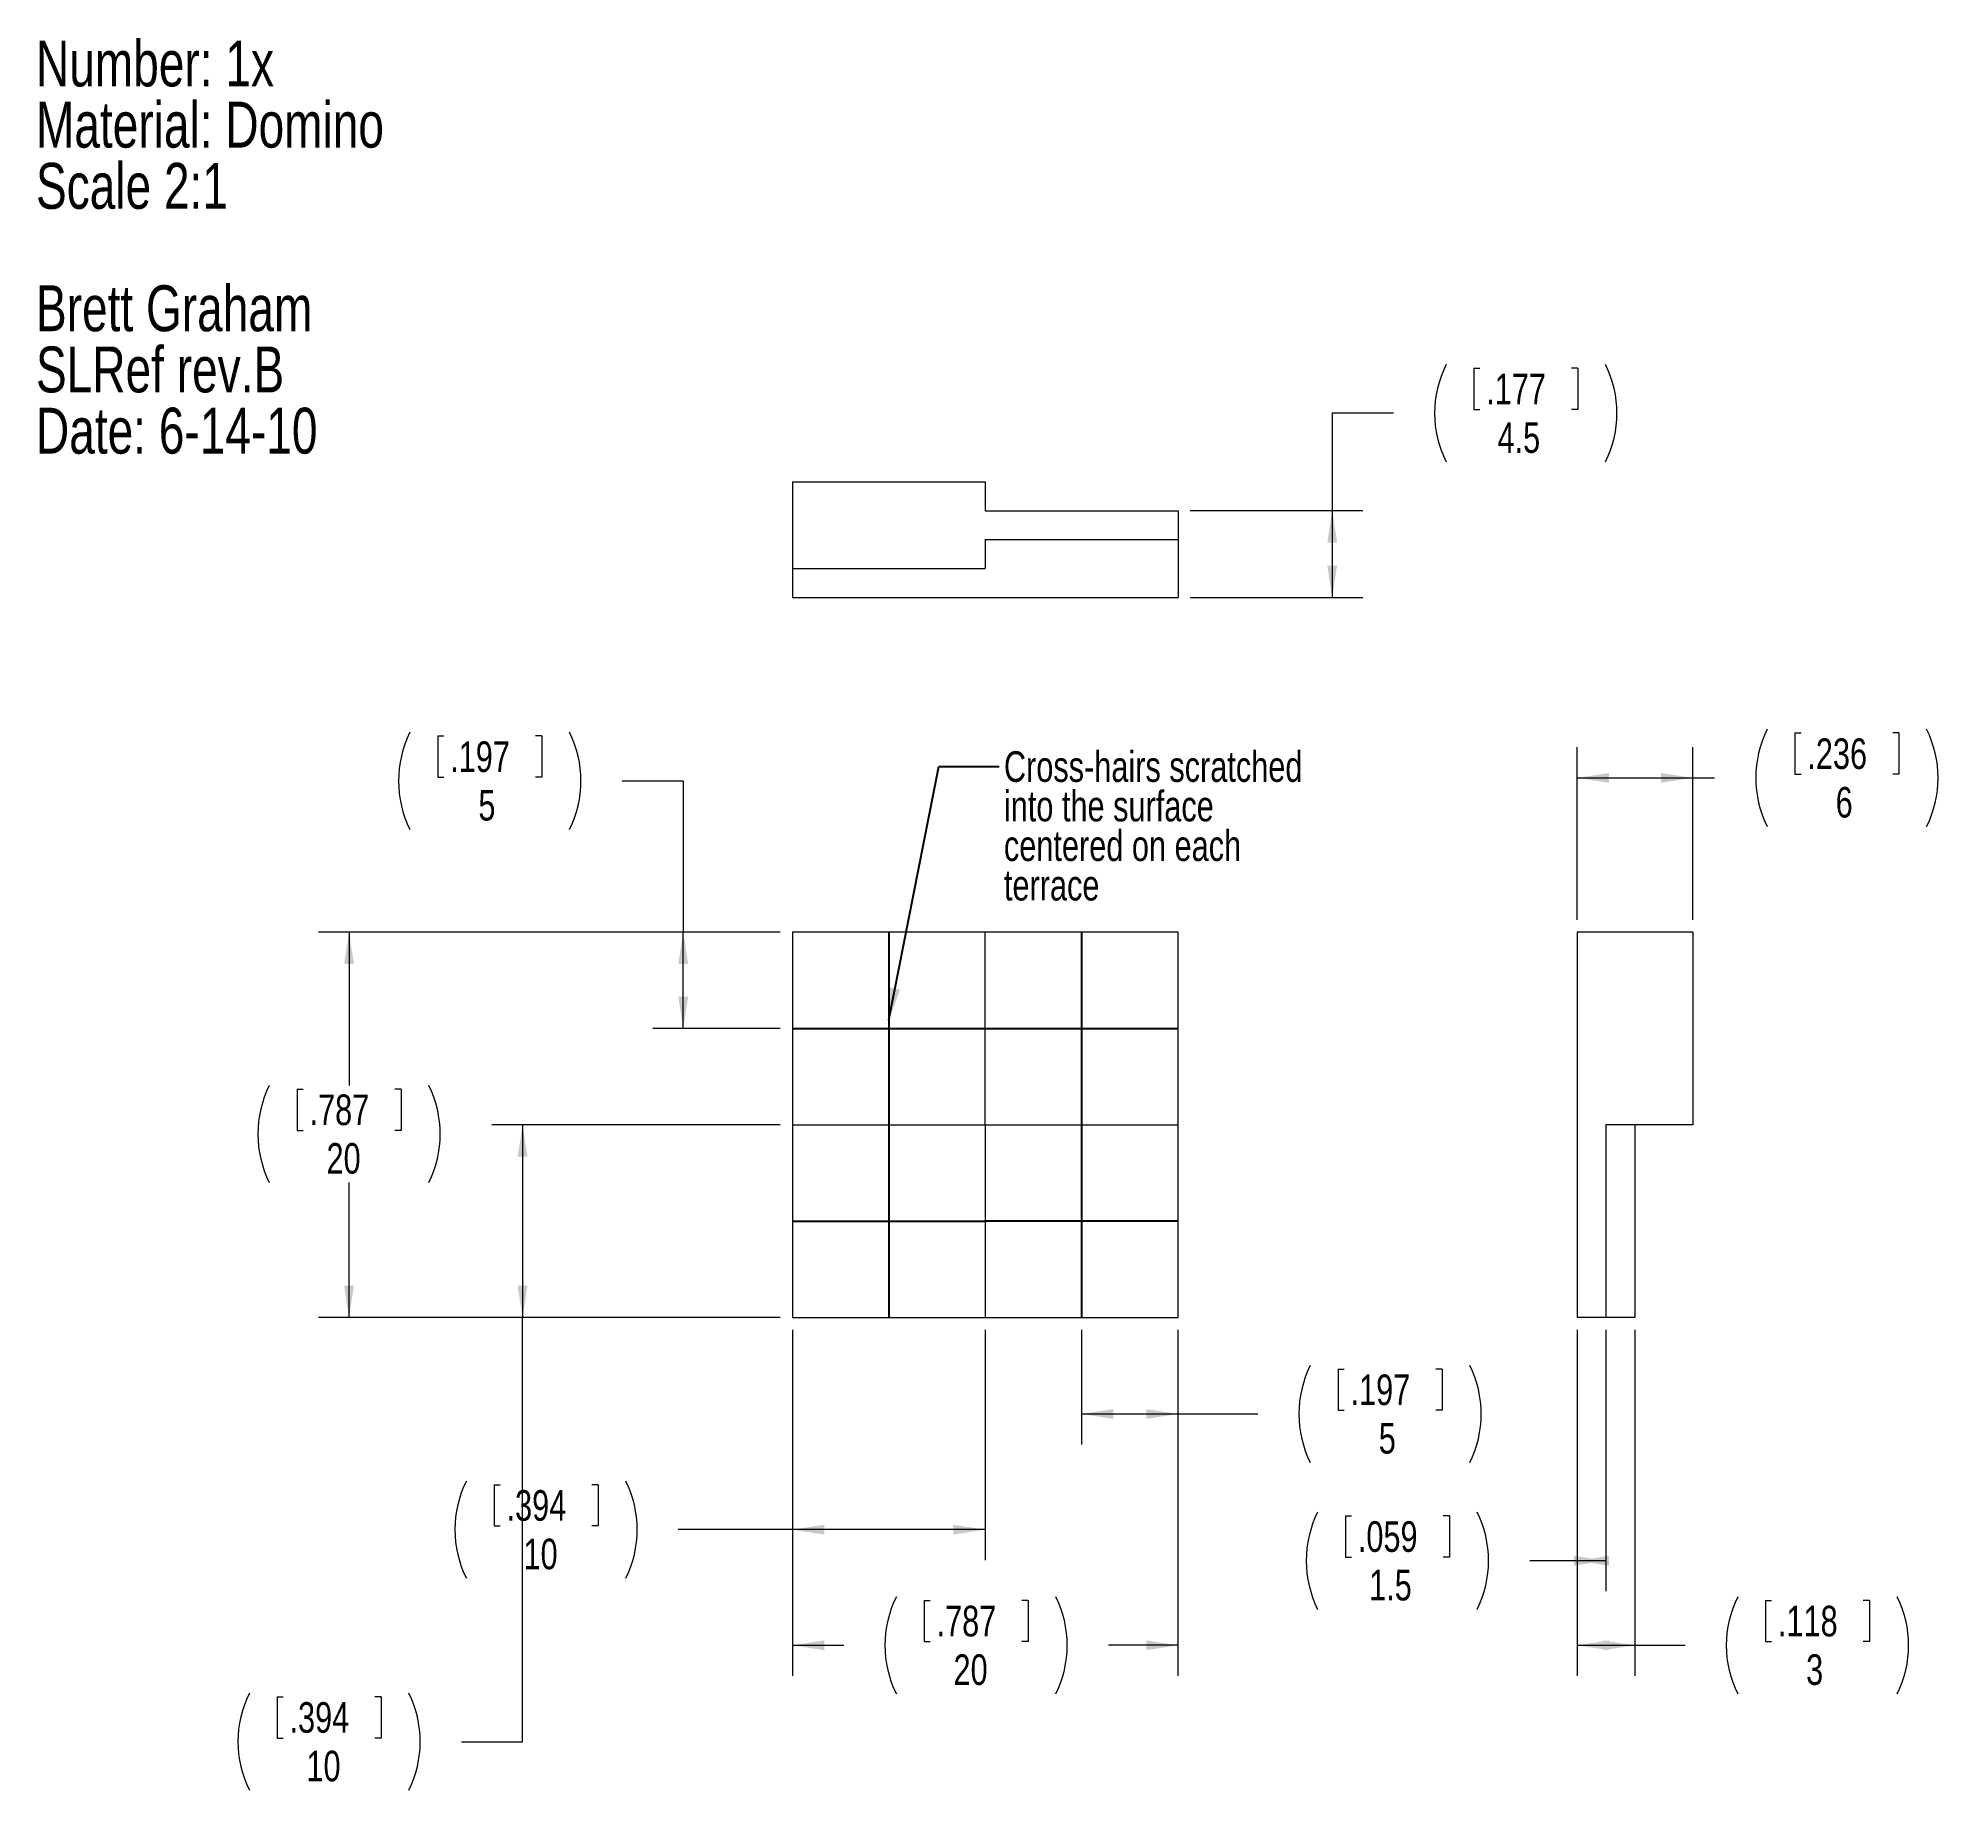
# Model space of a CAD drawing. Header units: millimetres. Extents: x 24 to 221, y 20 to 202.
import ezdxf

# ---------------------------------------------------------------- set-up
doc = ezdxf.new("R2010")
doc.units = ezdxf.units.MM
doc.styles.add('SLDTEXTSTYLE0', font='TXT', dxfattribs={"width": 0.75})
doc.dimstyles.new('SLDDIMSTYLE0', dxfattribs={"dimtxt": 3.175, "dimasz": 3.302, "dimexe": 0, "dimexo": 0.0625, "dimgap": 0.79375, "dimtad": 0, "dimtih": 1, "dimtoh": 1, "dimlfac": 0.5, "dimrnd": 1e-09, "dimzin": 12, "dimdsep": 46, "dimtxsty": 'SLDTEXTSTYLE0', "dimsah": 1, "dimcen": 0.09, "dimadec": 0, "dimazin": 0, "dimtfac": 1, "dimtofl": 0, "dimtmove": 0, "dimatfit": 3, "dimfxl": 1, "dimtolj": 1, "dimtzin": 12, "dimarcsym": 0})
doc.dimstyles.new('SLDDIMSTYLE1', dxfattribs={"dimtxt": 0, "dimasz": 3.302, "dimexe": 0, "dimexo": 0.0625, "dimgap": 0, "dimtad": 0, "dimtih": 1, "dimtoh": 1, "dimdec": 0, "dimrnd": 1e-09, "dimzin": 0, "dimdsep": 46, "dimtxsty": 'Standard', "dimsah": 1, "dimcen": 0.09, "dimadec": 0, "dimazin": 0, "dimtfac": 3.302, "dimtdec": 0, "dimtofl": 0, "dimtmove": 0, "dimatfit": 3, "dimfxl": 1, "dimtolj": 1, "dimtzin": 0, "dimarcsym": 0})

# ---------------------------------------------------------------- blocks, each defined once
blk = doc.blocks.new('SW_NOTE_0')
at = {"color": 0, "linetype": 'Continuous', "lineweight": 0, "attachment_point": 1, "style": 'SLDTEXTSTYLE0'}
for s, insert, char_height in [('Number: 1x', (0, 6.14), 4.763), ('Material: Domino', (0, -0.21), 4.7625), ('Scale 2:1', (0, -6.56), 4.763), ('Brett Graham', (0, -19.26), 4.7625), ('SLRef rev.B', (0, -25.61), 4.7625), ('Date: 6-14-10', (0, -31.96), 4.7625)]:
    blk.add_mtext(s, dxfattribs=dict(at, insert=insert, char_height=char_height))
blk = doc.blocks.new('*D2')
at = {"color": 7, "linetype": 'Continuous', "lineweight": 0}
for p, q in [((101.9, 67.93), (101.9, 32.03)), ((141.9, 67.93), (141.9, 32.03)), ((115.56, 39.86), (115.56, 35.58)), ((115.56, 39.86), (116.2, 39.86)), ((126.35, 39.86), (125.7, 39.86)), ((126.35, 39.86), (126.35, 35.58)), ((115.56, 35.58), (116.2, 35.58)), ((126.35, 35.58), (125.7, 35.58)), ((101.9, 35.2), (107.23, 35.2)), ((141.9, 35.2), (134.68, 35.2))]:
    blk.add_line(p, q, dxfattribs=at)
for centre, start, end in [((122.76, 35.2), 153.4349, 206.5651), ((119.14, 35.2), 333.4349, 26.5651)]:
    blk.add_arc(centre, 11.27, start, end, dxfattribs=at)
for points in [[(101.9, 35.2), (105.2, 34.69), (105.2, 35.71)], [(141.9, 35.2), (138.6, 35.71), (138.6, 34.69)]]:
    blk.add_solid(points, dxfattribs=at)
at = {"color": 7, "linetype": 'Continuous', "lineweight": 0, "char_height": 3.175, "attachment_point": 1, "style": 'SLDTEXTSTYLE0'}
for s, insert in [('.787', (116.85, 39.3)), ('20', (118.61, 34.26))]:
    blk.add_mtext(s, dxfattribs=dict(at, insert=insert))
blk = doc.blocks.new('*D3')
at = {"color": 7, "linetype": 'Continuous', "lineweight": 0}
for p, q in [((101.9, 67.93), (101.9, 44.03)), ((121.9, 67.93), (121.9, 44.03)), ((70.95, 51.86), (70.95, 47.58)), ((70.95, 51.86), (71.59, 51.86)), ((81.73, 51.86), (81.09, 51.86)), ((81.73, 51.86), (81.73, 47.58)), ((70.95, 47.58), (71.59, 47.58)), ((81.73, 47.58), (81.09, 47.58)), ((101.9, 47.2), (90.06, 47.2)), ((121.9, 47.2), (101.9, 47.2))]:
    blk.add_line(p, q, dxfattribs=at)
for centre, start, end in [((78.15, 47.2), 153.4349, 206.5651), ((74.53, 47.2), 333.4349, 26.5651)]:
    blk.add_arc(centre, 11.27, start, end, dxfattribs=at)
for points in [[(101.9, 47.2), (105.2, 46.69), (105.2, 47.71)], [(121.9, 47.2), (118.6, 47.71), (118.6, 46.69)]]:
    blk.add_solid(points, dxfattribs=at)
at = {"color": 7, "linetype": 'Continuous', "lineweight": 0, "char_height": 3.175, "attachment_point": 1, "style": 'SLDTEXTSTYLE0'}
for s, insert in [('.394', (72.24, 51.3)), ('10', (74, 46.26))]:
    blk.add_mtext(s, dxfattribs=dict(at, insert=insert))
blk = doc.blocks.new('*D4')
at = {"color": 7, "linetype": 'Continuous', "lineweight": 0}
for p, q in [((100.63, 109.2), (52.73, 109.2)), ((55.9, 109.2), (55.9, 93.29)), ((50.51, 92.92), (50.51, 88.63)), ((50.51, 92.92), (51.15, 92.92)), ((61.3, 92.92), (60.65, 92.92)), ((61.3, 92.92), (61.3, 88.63)), ((50.51, 88.63), (51.15, 88.63)), ((61.3, 88.63), (60.65, 88.63)), ((55.9, 69.2), (55.9, 83.21)), ((100.63, 69.2), (52.73, 69.2))]:
    blk.add_line(p, q, dxfattribs=at)
for centre, start, end in [((57.71, 88.25), 153.4349, 206.5651), ((54.09, 88.25), 333.4349, 26.5651)]:
    blk.add_arc(centre, 11.27, start, end, dxfattribs=at)
for points in [[(55.9, 109.2), (55.39, 105.9), (56.41, 105.9)], [(55.9, 69.2), (56.41, 72.5), (55.39, 72.5)]]:
    blk.add_solid(points, dxfattribs=at)
at = {"color": 7, "linetype": 'Continuous', "lineweight": 0, "char_height": 3.175, "attachment_point": 1, "style": 'SLDTEXTSTYLE0'}
for s, insert in [('.787', (51.8, 92.35)), ('20', (53.56, 87.31))]:
    blk.add_mtext(s, dxfattribs=dict(at, insert=insert))
blk = doc.blocks.new('*D5')
at = {"color": 7, "linetype": 'Continuous', "lineweight": 0}
for p, q in [((100.63, 89.2), (70.73, 89.2)), ((73.9, 89.2), (73.9, 69.2)), ((100.63, 69.2), (70.73, 69.2)), ((73.9, 25.2), (73.9, 69.2)), ((48.43, 29.86), (48.43, 25.58)), ((48.43, 29.86), (49.08, 29.86)), ((59.22, 29.86), (58.58, 29.86)), ((59.22, 29.86), (59.22, 25.58)), ((48.43, 25.58), (49.08, 25.58)), ((59.22, 25.58), (58.58, 25.58)), ((67.55, 25.2), (73.9, 25.2))]:
    blk.add_line(p, q, dxfattribs=at)
for centre, start, end in [((55.64, 25.2), 153.4349, 206.5651), ((52.02, 25.2), 333.4349, 26.5651)]:
    blk.add_arc(centre, 11.27, start, end, dxfattribs=at)
for points in [[(73.9, 89.2), (73.39, 85.9), (74.41, 85.9)], [(73.9, 69.2), (74.41, 72.5), (73.39, 72.5)]]:
    blk.add_solid(points, dxfattribs=at)
at = {"color": 7, "linetype": 'Continuous', "lineweight": 0, "char_height": 3.175, "attachment_point": 1, "style": 'SLDTEXTSTYLE0'}
for s, insert in [('.394', (49.72, 29.3)), ('10', (51.48, 24.26))]:
    blk.add_mtext(s, dxfattribs=dict(at, insert=insert))
blk = doc.blocks.new('*D6')
at = {"color": 7, "linetype": 'Continuous', "lineweight": 0}
for p, q in [((131.9, 67.93), (131.9, 56.03)), ((141.9, 67.93), (141.9, 56.03)), ((158.51, 63.86), (158.51, 59.58)), ((158.51, 63.86), (159.15, 63.86)), ((169.3, 63.86), (168.65, 63.86)), ((169.3, 63.86), (169.3, 59.58)), ((158.51, 59.58), (159.15, 59.58)), ((169.3, 59.58), (168.65, 59.58)), ((131.9, 59.2), (141.9, 59.2)), ((141.9, 59.2), (150.18, 59.2))]:
    blk.add_line(p, q, dxfattribs=at)
for centre, start, end in [((165.71, 59.2), 153.4349, 206.5651), ((162.09, 59.2), 333.4349, 26.5651)]:
    blk.add_arc(centre, 11.27, start, end, dxfattribs=at)
for points in [[(131.9, 59.2), (135.2, 58.69), (135.2, 59.71)], [(141.9, 59.2), (138.6, 59.71), (138.6, 58.69)]]:
    blk.add_solid(points, dxfattribs=at)
at = {"color": 7, "linetype": 'Continuous', "lineweight": 0, "attachment_point": 1, "style": 'SLDTEXTSTYLE0'}
for s, insert, char_height in [('.197', (159.8, 63.3), 3.175), ('5', (162.73, 58.26), 3.17)]:
    blk.add_mtext(s, dxfattribs=dict(at, insert=insert, char_height=char_height))
blk = doc.blocks.new('*D7')
at = {"color": 7, "linetype": 'Continuous', "lineweight": 0}
for p, q in [((65.1, 129.56), (65.1, 125.27)), ((65.1, 129.56), (65.75, 129.56)), ((75.89, 129.56), (75.24, 129.56)), ((75.89, 129.56), (75.89, 125.27)), ((65.1, 125.27), (65.75, 125.27)), ((75.89, 125.27), (75.24, 125.27)), ((84.22, 124.89), (90.57, 124.89)), ((90.57, 124.89), (90.57, 109.2)), ((100.63, 109.2), (87.4, 109.2)), ((90.57, 99.2), (90.57, 109.2)), ((100.63, 99.2), (87.4, 99.2))]:
    blk.add_line(p, q, dxfattribs=at)
for centre, start, end in [((72.3, 124.89), 153.4349, 206.5651), ((68.69, 124.89), 333.4349, 26.5651)]:
    blk.add_arc(centre, 11.27, start, end, dxfattribs=at)
for points in [[(90.57, 109.2), (90.06, 105.9), (91.08, 105.9)], [(90.57, 99.2), (91.08, 102.5), (90.06, 102.5)]]:
    blk.add_solid(points, dxfattribs=at)
at = {"color": 7, "linetype": 'Continuous', "lineweight": 0, "attachment_point": 1, "style": 'SLDTEXTSTYLE0'}
for s, insert, char_height in [('.197', (66.39, 128.99), 3.175), ('5', (69.32, 123.95), 3.17)]:
    blk.add_mtext(s, dxfattribs=dict(at, insert=insert, char_height=char_height))
blk = doc.blocks.new('SW_NOTE_1')
at = {"color": 0, "linetype": 'Continuous', "lineweight": 0, "char_height": 3.175, "attachment_point": 1, "style": 'SLDTEXTSTYLE0'}
for s, insert in [('Cross-hairs scratched', (0.5, 1.57)), ('into the surface', (0.5, -2.53)), ('centered on each', (0.5, -6.64)), ('terrace', (0.5, -10.74))]:
    blk.add_mtext(s, dxfattribs=dict(at, insert=insert))
blk = doc.blocks.new('*D9')
at = {"color": 7, "linetype": 'Continuous', "lineweight": 0}
for p, q in [((205.9, 129.86), (205.9, 125.58)), ((205.9, 129.86), (206.55, 129.86)), ((216.69, 129.86), (216.05, 129.86)), ((216.69, 129.86), (216.69, 125.58)), ((183.3, 110.47), (183.3, 128.38)), ((195.3, 110.47), (195.3, 128.38)), ((183.3, 125.2), (195.3, 125.2)), ((195.3, 125.2), (197.57, 125.2)), ((205.9, 125.58), (206.55, 125.58)), ((216.69, 125.58), (216.05, 125.58))]:
    blk.add_line(p, q, dxfattribs=at)
for centre, start, end in [((213.11, 125.2), 153.4349, 206.5651), ((209.49, 125.2), 333.4349, 26.5651)]:
    blk.add_arc(centre, 11.27, start, end, dxfattribs=at)
for points in [[(183.3, 125.2), (186.6, 124.7), (186.6, 125.71)], [(195.3, 125.2), (192, 125.71), (192, 124.7)]]:
    blk.add_solid(points, dxfattribs=at)
at = {"color": 7, "linetype": 'Continuous', "lineweight": 0, "attachment_point": 1, "style": 'SLDTEXTSTYLE0'}
for s, insert, char_height in [('.236', (207.19, 129.3), 3.175), ('6', (210.13, 124.26), 3.17)]:
    blk.add_mtext(s, dxfattribs=dict(at, insert=insert, char_height=char_height))
blk = doc.blocks.new('*D10')
at = {"color": 7, "linetype": 'Continuous', "lineweight": 0}
for p, q in [((183.3, 67.93), (183.3, 32.03)), ((189.3, 67.93), (189.3, 32.03)), ((202.85, 39.86), (202.85, 35.58)), ((202.85, 39.86), (203.49, 39.86)), ((213.64, 39.86), (212.99, 39.86)), ((213.64, 39.86), (213.64, 35.58)), ((202.85, 35.58), (203.49, 35.58)), ((213.64, 35.58), (212.99, 35.58)), ((183.3, 35.2), (189.3, 35.2)), ((189.3, 35.2), (194.52, 35.2))]:
    blk.add_line(p, q, dxfattribs=at)
for centre, start, end in [((210.05, 35.2), 153.4349, 206.5651), ((206.43, 35.2), 333.4349, 26.5651)]:
    blk.add_arc(centre, 11.27, start, end, dxfattribs=at)
for points in [[(183.3, 35.2), (186.6, 34.69), (186.6, 35.71)], [(189.3, 35.2), (186, 35.71), (186, 34.69)]]:
    blk.add_solid(points, dxfattribs=at)
at = {"color": 7, "linetype": 'Continuous', "lineweight": 0, "attachment_point": 1, "style": 'SLDTEXTSTYLE0'}
for s, insert, char_height in [('.118', (204.14, 39.3), 3.175), ('3', (207.07, 34.26), 3.17)]:
    blk.add_mtext(s, dxfattribs=dict(at, insert=insert, char_height=char_height))
blk = doc.blocks.new('*D11')
at = {"color": 7, "linetype": 'Continuous', "lineweight": 0}
for p, q in [((183.3, 67.93), (183.3, 40.8)), ((186.3, 67.93), (186.3, 40.8)), ((159.27, 48.63), (159.27, 44.35)), ((159.27, 48.63), (159.91, 48.63)), ((170.06, 48.63), (169.41, 48.63)), ((170.06, 48.63), (170.06, 44.35)), ((159.27, 44.35), (159.91, 44.35)), ((170.06, 44.35), (169.41, 44.35)), ((183.3, 43.97), (178.39, 43.97)), ((186.3, 43.97), (183.3, 43.97))]:
    blk.add_line(p, q, dxfattribs=at)
for centre, start, end in [((166.47, 43.97), 153.4349, 206.5651), ((162.85, 43.97), 333.4349, 26.5651)]:
    blk.add_arc(centre, 11.27, start, end, dxfattribs=at)
for points in [[(186.3, 43.97), (183, 44.48), (183, 43.46)], [(183.3, 43.97), (186.6, 43.46), (186.6, 44.48)]]:
    blk.add_solid(points, dxfattribs=at)
at = {"color": 7, "linetype": 'Continuous', "lineweight": 0, "char_height": 3.175, "attachment_point": 1, "style": 'SLDTEXTSTYLE0'}
for s, insert in [('.059', (160.56, 48.07)), ('1.5', (161.73, 43.03))]:
    blk.add_mtext(s, dxfattribs=dict(at, insert=insert))
blk = doc.blocks.new('*D12')
at = {"color": 7, "linetype": 'Continuous', "lineweight": 0}
for p, q in [((172.58, 167.71), (172.58, 163.42)), ((172.58, 167.71), (173.23, 167.71)), ((183.37, 167.71), (182.73, 167.71)), ((183.37, 167.71), (183.37, 163.42)), ((164.25, 163.04), (157.9, 163.04)), ((157.9, 163.04), (157.9, 152.93)), ((172.58, 163.42), (173.23, 163.42)), ((183.37, 163.42), (182.73, 163.42)), ((143.17, 152.93), (161.08, 152.93)), ((157.9, 152.93), (157.9, 143.93)), ((143.17, 143.93), (161.08, 143.93))]:
    blk.add_line(p, q, dxfattribs=at)
for centre, start, end in [((179.79, 163.04), 153.4349, 206.5651), ((176.17, 163.04), 333.4349, 26.5651)]:
    blk.add_arc(centre, 11.27, start, end, dxfattribs=at)
for points in [[(157.9, 152.93), (157.39, 149.62), (158.41, 149.62)], [(157.9, 143.93), (158.41, 147.23), (157.39, 147.23)]]:
    blk.add_solid(points, dxfattribs=at)
at = {"color": 7, "linetype": 'Continuous', "lineweight": 0, "char_height": 3.175, "attachment_point": 1, "style": 'SLDTEXTSTYLE0'}
for s, insert in [('.177', (173.87, 167.14)), ('4.5', (175.05, 162.1))]:
    blk.add_mtext(s, dxfattribs=dict(at, insert=insert))

msp = doc.modelspace()

# ---------------------------------------------------------------- linework, layer by layer
at = {"color": 7, "linetype": 'Continuous', "lineweight": 15}
for p, q in [((101.902, 155.926), (121.902, 155.926)), ((101.902, 155.926), (101.902, 146.926)), ((121.902, 155.926), (121.902, 152.926)), ((121.902, 152.926), (141.902, 152.926)), ((141.902, 152.926), (141.902, 149.926)), ((121.902, 149.926), (121.902, 146.926)), ((121.902, 149.926), (141.902, 149.926)), ((141.902, 149.926), (141.902, 143.926)), ((101.902, 146.926), (101.902, 143.926)), ((101.902, 146.926), (121.902, 146.926)), ((101.902, 143.926), (141.902, 143.926)), ((101.902, 109.203), (101.902, 89.203)), ((121.902, 109.203), (101.902, 109.203)), ((121.902, 89.203), (121.902, 109.203)), ((141.902, 109.203), (121.902, 109.203)), ((141.902, 89.203), (141.902, 109.203)), ((195.297, 109.203), (183.297, 109.203)), ((183.297, 109.203), (183.297, 69.203)), ((195.297, 109.203), (195.297, 89.203)), ((101.902, 89.203), (121.902, 89.203)), ((101.902, 89.203), (101.902, 69.203)), ((121.902, 89.203), (141.902, 89.203)), ((121.902, 89.203), (121.902, 69.203)), ((141.902, 69.203), (141.902, 89.203)), ((195.297, 89.203), (186.297, 89.203)), ((186.297, 89.203), (186.297, 69.203)), ((189.297, 89.203), (189.297, 69.203)), ((101.902, 69.203), (121.902, 69.203)), ((121.902, 69.203), (141.902, 69.203)), ((186.297, 69.203), (183.297, 69.203)), ((189.297, 69.203), (186.297, 69.203))]:
    msp.add_line(p, q, dxfattribs=at)
at = {"color": 7, "linetype": 'Continuous'}
for p, q in [((111.902, 109.203), (111.902, 89.203)), ((131.902, 109.203), (131.902, 89.203)), ((101.902, 99.203), (121.902, 99.203)), ((121.902, 99.203), (141.902, 99.203)), ((111.902, 89.203), (111.902, 69.203)), ((131.902, 89.203), (131.902, 69.203)), ((101.902, 79.203), (121.902, 79.203)), ((141.902, 79.203), (121.902, 79.203))]:
    msp.add_line(p, q, dxfattribs=at)

# ---------------------------------------------------------------- block references
at = {"color": 7, "linetype": 'Continuous', "lineweight": 0}
for name, p in [('SW_NOTE_0', (23.421, 195.572)), ('SW_NOTE_1', (123.34, 126.395))]:
    msp.add_blockref(name, p, dxfattribs=at)

# ---------------------------------------------------------------- dimensions: what is measured, and where the dimension line sits
for base, p1, p2, picture, middle in [((157.902, 143.926), (141.902, 152.926), (141.902, 143.926), '*D12', (157.902, 163.044)), ((90.57, 109.203), (101.902, 99.203), (101.902, 109.203), '*D7', (90.57, 124.894)), ((55.902, 69.203), (101.902, 109.203), (101.902, 69.203), '*D4', (55.902, 88.254)), ((73.902, 69.203), (101.902, 89.203), (101.902, 69.203), '*D5', (73.902, 25.203))]:
    dim = msp.add_linear_dim(base=base, p1=p1, p2=p2, angle=90, text='(<>)', dimstyle='SLDDIMSTYLE0', dxfattribs=at)
    dim.commit()
    dim.dimension.update_dxf_attribs({"geometry": picture, "text_midpoint": middle, "dimtype": 160})
for base, p1, p2, picture, middle in [((183.297, 125.203), (195.297, 109.203), (183.297, 109.203), '*D9', (211.297, 125.203)), ((101.902, 47.203), (121.902, 69.203), (101.902, 69.203), '*D3', (76.34, 47.203)), ((141.902, 35.203), (101.902, 69.203), (141.902, 69.203), '*D2', (120.953, 35.203)), ((141.902, 59.203), (131.902, 69.203), (141.902, 69.203), '*D6', (163.902, 59.203)), ((183.297, 43.972), (186.297, 69.203), (183.297, 69.203), '*D11', (164.663, 43.972)), ((183.297, 35.203), (189.297, 69.203), (183.297, 69.203), '*D10', (208.243, 35.203))]:
    dim = msp.add_linear_dim(base=base, p1=p1, p2=p2, text='(<>)', dimstyle='SLDDIMSTYLE0', dxfattribs=at)
    dim.commit()
    dim.dimension.update_dxf_attribs({"geometry": picture, "text_midpoint": middle, "dimtype": 160})

# ---------------------------------------------------------------- leaders
msp.add_leader([(111.902, 100.088), (117.09, 126.395), (123.34, 126.395)], dimstyle='SLDDIMSTYLE1', dxfattribs=at)

doc.saveas('drawing.dxf')
